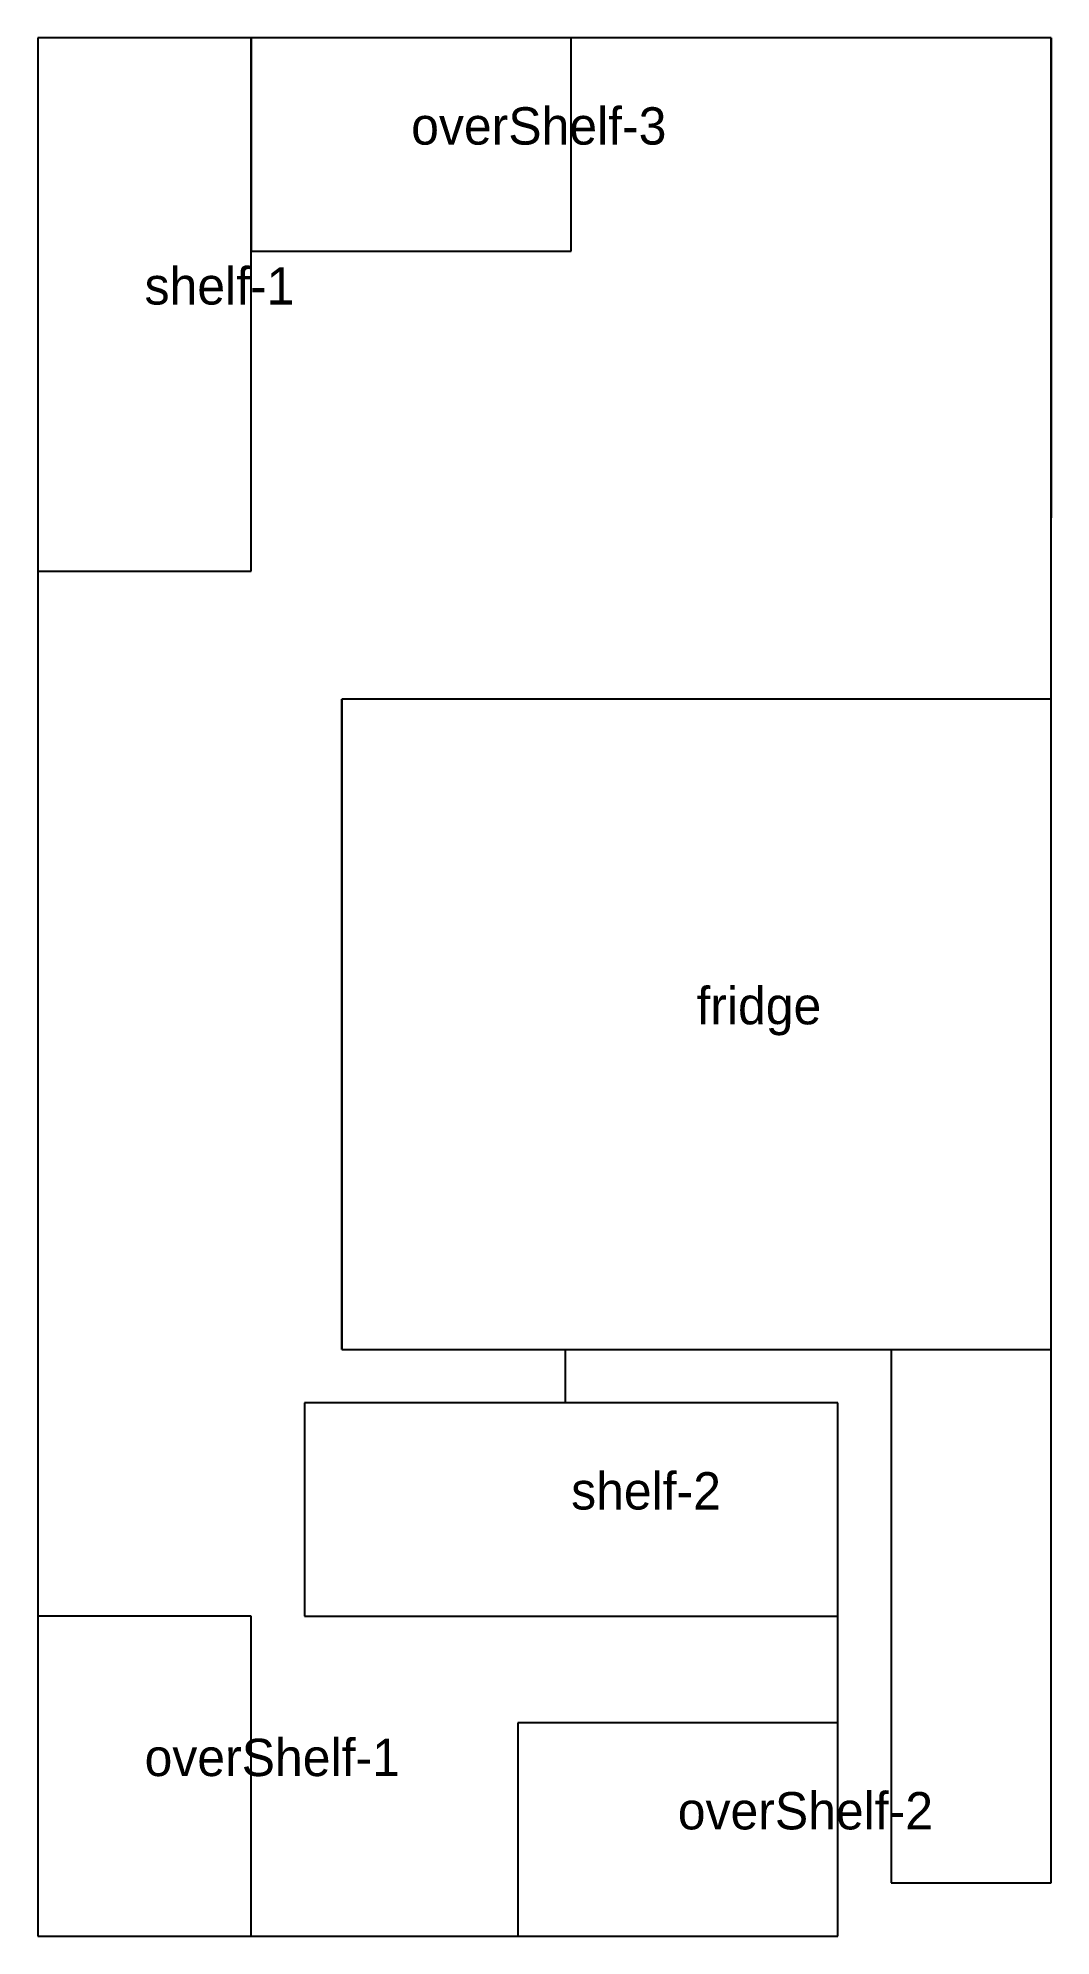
# Model space of a CAD drawing. Extents: x 182874 to 184774, y 29543 to 33103.
import ezdxf

# ---------------------------------------------------------------- set-up
doc = ezdxf.new("R2010")
doc.units = 0

msp = doc.modelspace()

# ---------------------------------------------------------------- linework, layer by layer
at = {"layer": 'DOOR', "color": 1}
msp.add_line((184773.5924, 33102.7231), (184773.5924, 32202.7231), dxfattribs=at)
at = {"layer": 'FRIDGE', "color": 30}
for p, q in [((184773.5924, 31862.7231), (183443.5924, 31862.7231)), ((183443.5924, 31862.7231), (183443.5924, 30642.7231)), ((184773.5924, 30642.7231), (184773.5924, 31862.7231)), ((183443.5924, 30642.7231), (184773.5924, 30642.7231))]:
    msp.add_line(p, q, dxfattribs=at)
at = {"layer": 'OPENING_FRONT', "color": 1}
msp.add_line((183443.5924, 30642.7231), (183443.5924, 31862.7231), dxfattribs=at)
at = {"layer": 'OVER_SHELF', "color": 6}
for p, q in [((183873.5924, 33102.7231), (183273.5924, 33102.7231)), ((183273.5924, 33102.7231), (183273.5924, 32702.7231)), ((183873.5924, 32702.7231), (183873.5924, 33102.7231)), ((183273.5924, 32702.7231), (183873.5924, 32702.7231)), ((183273.5924, 30142.7231), (182873.5924, 30142.7231)), ((182873.5924, 30142.7231), (182873.5924, 29542.7231)), ((183273.5924, 29542.7231), (183273.5924, 30142.7231)), ((184373.5924, 29942.7231), (183773.5924, 29942.7231)), ((183773.5924, 29942.7231), (183773.5924, 29542.7231)), ((184373.5924, 29542.7231), (184373.5924, 29942.7231)), ((182873.5924, 29542.7231), (183273.5924, 29542.7231)), ((183773.5924, 29542.7231), (184373.5924, 29542.7231))]:
    msp.add_line(p, q, dxfattribs=at)
at = {"layer": 'ROOM', "color": 4}
for p, q in [((184773.5924, 33102.7231), (182873.5924, 33102.7231)), ((182873.5924, 33102.7231), (182873.5924, 29542.7231)), ((184773.5924, 29642.7231), (184773.5924, 33102.7231)), ((183863.1148, 30542.7231), (183863.1148, 30642.7231)), ((183863.1148, 30642.7231), (184473.5924, 30642.7231)), ((184473.5924, 30642.7231), (184473.5924, 29642.7231)), ((184373.5924, 30542.7231), (183863.1148, 30542.7231)), ((184373.5924, 29542.7231), (184373.5924, 30542.7231)), ((184473.5924, 29642.7231), (184773.5924, 29642.7231)), ((182873.5924, 29542.7231), (184373.5924, 29542.7231))]:
    msp.add_line(p, q, dxfattribs=at)
at = {"layer": 'SHELF', "color": 5}
for p, q in [((183273.5924, 33102.7231), (182873.5924, 33102.7231)), ((182873.5924, 33102.7231), (182873.5924, 32102.7231)), ((183273.5924, 32102.7231), (183273.5924, 33102.7231)), ((182873.5924, 32102.7231), (183273.5924, 32102.7231)), ((184373.5924, 30542.7231), (183373.5924, 30542.7231)), ((183373.5924, 30542.7231), (183373.5924, 30142.7231)), ((184373.5924, 30142.7231), (184373.5924, 30542.7231)), ((183373.5924, 30142.7231), (184373.5924, 30142.7231))]:
    msp.add_line(p, q, dxfattribs=at)

# ---------------------------------------------------------------- texts
at = {"layer": 'LABELS', "color": 7}
for s, p in [('overShelf-3', (183573.5924, 32902.7231)), ('shelf-1', (183073.5924, 32602.7231)), ('fridge', (184108.5924, 31252.7231)), ('shelf-2', (183873.5924, 30342.7231)), ('overShelf-1', (183073.5924, 29842.7231)), ('overShelf-2', (184073.5924, 29742.7231))]:
    msp.add_text(s, height=70, dxfattribs=at).set_placement(p)

doc.saveas('drawing.dxf')
